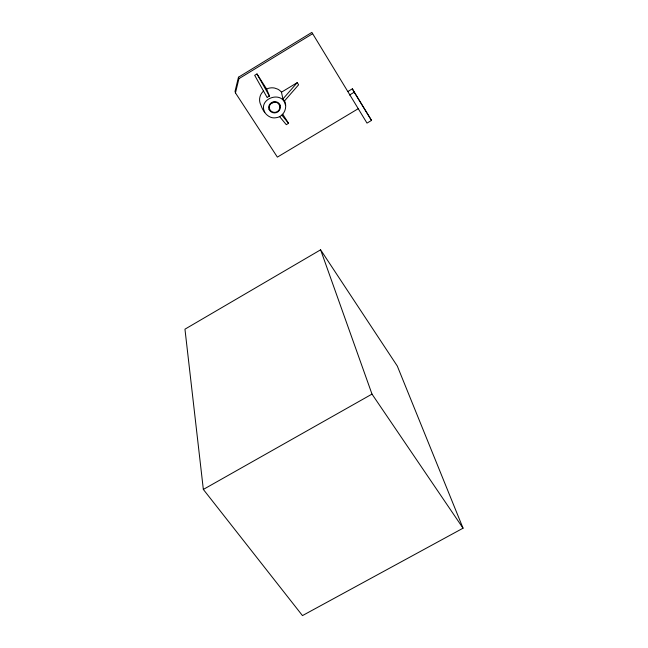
<?xml version="1.0" encoding="UTF-8"?>
<svg xmlns="http://www.w3.org/2000/svg" width="648" height="648" viewBox="0 0 648 648"><rect width="100%" height="100%" fill="white"/><g stroke="black" fill="none" stroke-linecap="round" stroke-linejoin="round"><path stroke-width="0.97" d="M347.798 91.562L352.35 88.825L371.515 120.423L367.003 123.104L311.866 32.4L238.464 77.217L235.03 91.392L235.467 92.907L277.376 157.116L358.117 108.775M235.467 92.907L238.918 78.692L238.464 77.217M282.933 98.974A9.266 9.121 8.9 0 1 284.302 101.153L298.615 84.791L297.254 82.628L282.933 98.974L281.467 92.194A11.607 11.421 8.9 0 0 277.668 89.132L274.695 88.079A12.579 12.385 8.9 0 0 266.62 89.027L256.973 73.945L254.688 75.338L267.146 97.508A8.303 8.165 8.9 0 1 269.447 96.107L266.611 89.019M238.918 78.692L312.579 33.728M281.467 92.194L297.254 82.628M282.739 114.226L288.546 123.314L286.303 124.667L279.596 116.591M349.572 94.997L354.181 92.227L352.35 88.825M320.614 249.812L184.955 329.176L203.342 489.434L302.462 615.6L463.045 528.193L397.305 366.047L320.614 249.812L372.001 394.106L463.045 528.193M203.342 489.434L372.001 394.106M276.429 102.408L276.939 102.595A5.265 5.184 8.9 0 1 279.345 109.326A5.265 5.184 8.9 0 1 272.678 112.039A5.265 5.184 8.9 0 1 269.503 105.632M281.807 115.117L288.546 123.314M354.181 92.227L371.515 120.423M263.534 91.076A12.353 12.158 8.9 0 0 260.277 95.872L259.978 96.819A11.526 11.34 8.9 0 0 260.917 105.114C262.966 111.48 268.369 119.232 276.089 117.725C283.824 116.826 287.842 107.698 284.545 100.886M256.973 73.945L269.447 96.115M264.854 112.371C257.305 98.707 282.431 89.764 285.404 105M280.033 105.341A5.864 5.767 8.9 0 1 276.502 112.566A5.864 5.767 8.9 0 1 269.041 109.293M269.017 109.301A5.597 5.508 8.9 0 1 268.904 106.094L269.317 104.992A6.115 6.018 8.9 0 1 276.623 101.971L277.19 102.165A5.581 5.492 8.9 0 1 280.219 105.284M269.584 105.656A5.548 5.459 8.9 0 1 276.429 102.425M273.942 102.287A5.508 5.419 8.9 0 1 271.706 103.048"/></g></svg>
